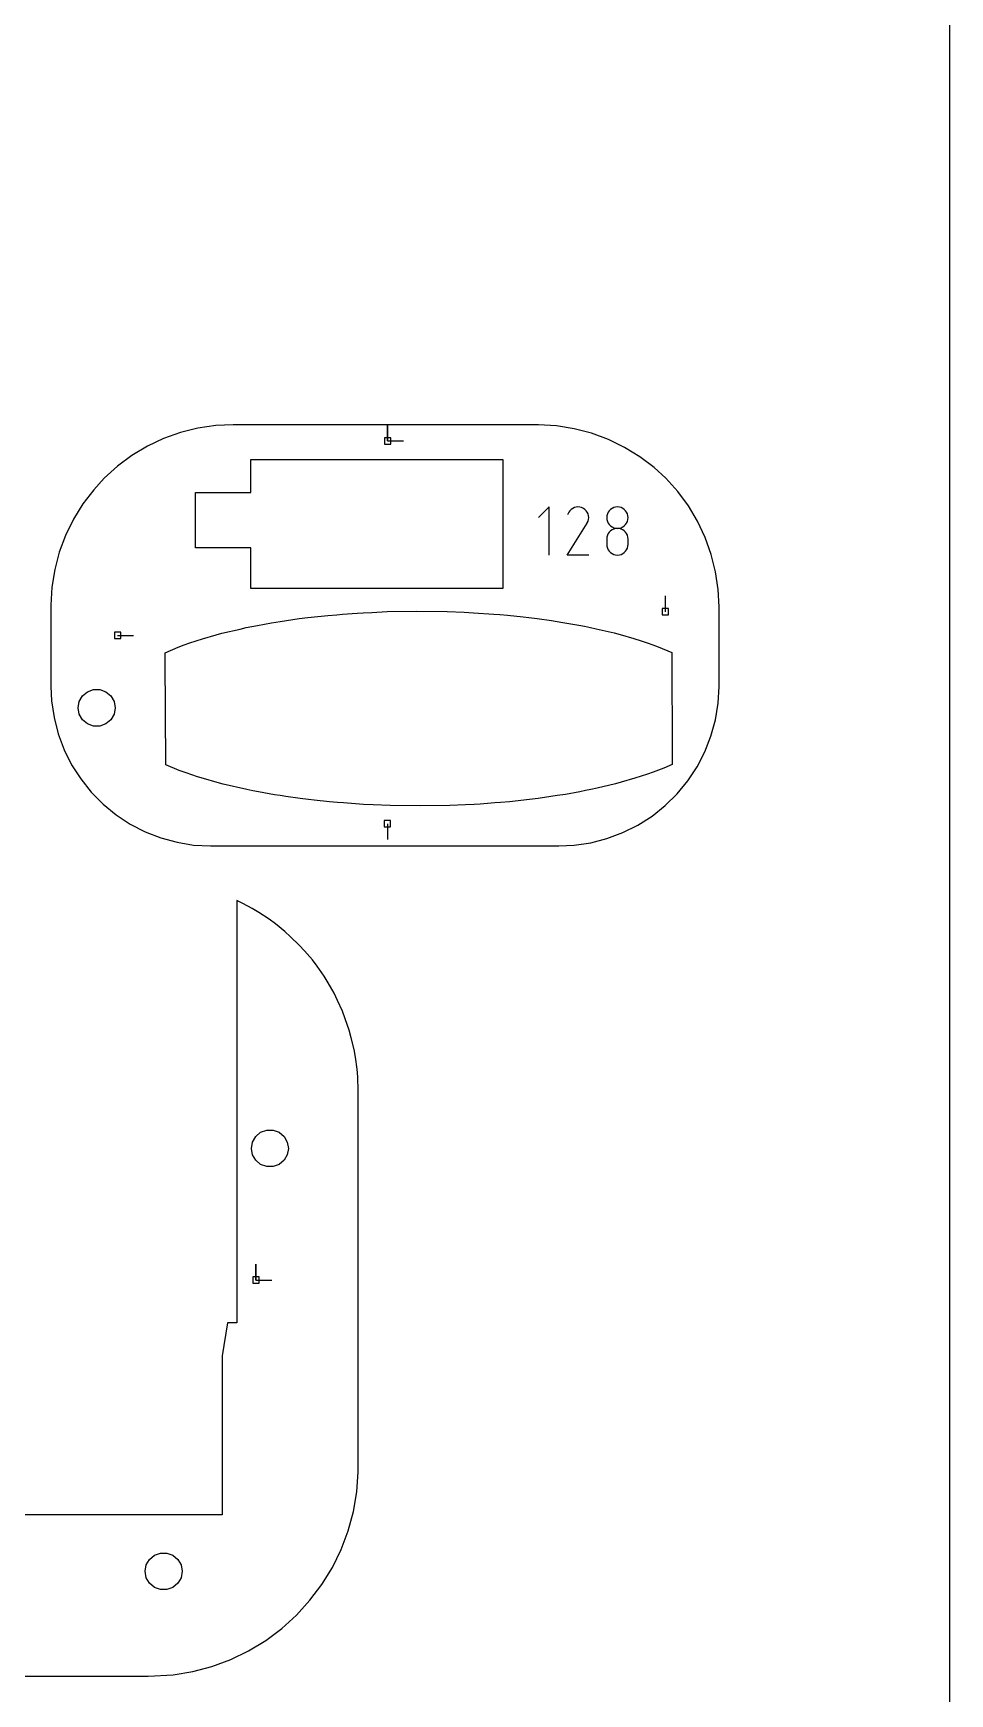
# Model space of a CAD drawing. Extents: x 0 to 570, y 0 to 470.
# Drawn here: x 487.1 to 570, y 230.6 to 381 of the extents above; entities that cross this region are included whole.
import ezdxf

# ---------------------------------------------------------------- set-up
doc = ezdxf.new("R2010")
doc.units = 0

msp = doc.modelspace()

# ---------------------------------------------------------------- linework, layer by layer
at = {"layer": 'annotation', "color": 1}
for p, q in [((519.125662, 344.035159), (519.125662, 345.463909)), ((519.125662, 344.035159), (519.125662, 345.463909)), ((519.125662, 345.463909), (519.125662, 344.035159)), ((519.125662, 344.035159), (520.554412, 344.035159)), ((533.759094, 338.064253), (532.791008, 337.095894)), ((533.759094, 333.70964), (533.759094, 338.064253)), ((535.521982, 337.580038), (535.394997, 337.336447)), ((535.622754, 337.722935), (535.521982, 337.580038)), ((535.743659, 337.842221), (535.622754, 337.722935)), ((535.881018, 337.93694), (535.743659, 337.842221)), ((536.031155, 338.006138), (535.881018, 337.93694)), ((536.190392, 338.048859), (536.031155, 338.006138)), ((536.355053, 338.064147), (536.190392, 338.048859)), ((536.52146, 338.051049), (536.355053, 338.064147)), ((536.685937, 338.008607), (536.52146, 338.051049)), ((536.844806, 337.935868), (536.685937, 338.008607)), ((536.986897, 337.83497), (536.844806, 337.935868)), ((536.844806, 337.935868), (536.844806, 337.935868)), ((537.1057, 337.713892), (536.986897, 337.83497)), ((537.20016, 337.576347), (537.1057, 337.713892)), ((537.269219, 337.426044), (537.20016, 337.576347)), ((537.311822, 337.266694), (537.269219, 337.426044)), ((537.270327, 336.771473), (537.313432, 336.935697)), ((537.326912, 337.102008), (537.311822, 337.266694)), ((537.313432, 336.935697), (537.326912, 337.102008)), ((538.975167, 337.26645), (538.959563, 337.0933)), ((538.959563, 337.0933), (538.959563, 337.0933)), ((538.959563, 337.0933), (538.975176, 336.919337)), ((539.020144, 337.429591), (538.975167, 337.26645)), ((538.975176, 336.919337), (539.020175, 336.755562)), ((539.091746, 337.579957), (539.020144, 337.429591)), ((539.187225, 337.714781), (539.091746, 337.579957)), ((539.303832, 337.831296), (539.187225, 337.714781)), ((539.438817, 337.926735), (539.303832, 337.831296)), ((539.589432, 337.998331), (539.438817, 337.926735)), ((539.752929, 338.043318), (539.589432, 337.998331)), ((539.926557, 338.058928), (539.752929, 338.043318)), ((540.100186, 338.043318), (539.926557, 338.058928)), ((539.926557, 338.058928), (539.926557, 338.058928)), ((540.263682, 337.998331), (540.100186, 338.043318)), ((540.414297, 337.926735), (540.263682, 337.998331)), ((540.549282, 337.831296), (540.414297, 337.926735)), ((540.665889, 337.714781), (540.549282, 337.831296)), ((540.761368, 337.579957), (540.665889, 337.714781)), ((540.832971, 337.429591), (540.761368, 337.579957)), ((540.832939, 336.755562), (540.877939, 336.919337)), ((540.877948, 337.26645), (540.832971, 337.429591)), ((540.877939, 336.919337), (540.893551, 337.0933)), ((540.893551, 337.0933), (540.877948, 337.26645)), ((540.893551, 337.0933), (540.893551, 337.0933)), ((535.392267, 333.709605), (537.179335, 336.586555)), ((537.179335, 336.586555), (537.181471, 336.589199)), ((537.179335, 336.586555), (537.179335, 336.586555)), ((537.181471, 336.589199), (537.18352, 336.591865)), ((537.18352, 336.591865), (537.185494, 336.594576)), ((537.185494, 336.594576), (537.187408, 336.597354)), ((537.187408, 336.597354), (537.189275, 336.600223)), ((537.189275, 336.600223), (537.191108, 336.603203)), ((537.191108, 336.603203), (537.19292, 336.606319)), ((537.19292, 336.606319), (537.194726, 336.609592)), ((537.194726, 336.609592), (537.196539, 336.613044)), ((537.196539, 336.613044), (537.270327, 336.771473)), ((537.196539, 336.613044), (537.196539, 336.613044)), ((538.975167, 335.330736), (538.959563, 335.156854)), ((539.020144, 335.494447), (538.975167, 335.330736)), ((539.091746, 335.645241), (539.020144, 335.494447)), ((539.020175, 336.755562), (539.091807, 336.60472)), ((539.187225, 335.780372), (539.091746, 335.645241)), ((539.091807, 336.60472), (539.187315, 336.469556)), ((539.303832, 335.897092), (539.187225, 335.780372)), ((539.187315, 336.469556), (539.303944, 336.352812)), ((539.438817, 335.992656), (539.303832, 335.897092)), ((539.303944, 336.352812), (539.438939, 336.257235)), ((539.589432, 336.064316), (539.438817, 335.992656)), ((539.438939, 336.257235), (539.589543, 336.185567)), ((539.752929, 336.109327), (539.589432, 336.064316)), ((539.589543, 336.185567), (539.753001, 336.140555)), ((539.926557, 336.12494), (539.752929, 336.109327)), ((539.753001, 336.140555), (539.926557, 336.12494)), ((539.926557, 336.12494), (540.100114, 336.140555)), ((540.100186, 336.109336), (539.926557, 336.12494)), ((539.926557, 336.12494), (539.926557, 336.12494)), ((539.926557, 336.12494), (539.926557, 336.12494)), ((540.100114, 336.140555), (540.263572, 336.185567)), ((540.263682, 336.064348), (540.100186, 336.109336)), ((540.263572, 336.185567), (540.414176, 336.257235)), ((540.414297, 335.992717), (540.263682, 336.064348)), ((540.414176, 336.257235), (540.54917, 336.352812)), ((540.549282, 335.897182), (540.414297, 335.992717)), ((540.54917, 336.352812), (540.665799, 336.469556)), ((540.665889, 335.780484), (540.549282, 335.897182)), ((540.665799, 336.469556), (540.761307, 336.60472)), ((540.761368, 335.645363), (540.665889, 335.780484)), ((540.761307, 336.60472), (540.832939, 336.755562)), ((540.832971, 335.494557), (540.761368, 335.645363)), ((540.877948, 335.330808), (540.832971, 335.494557)), ((540.893551, 335.156854), (540.877948, 335.330808)), ((538.959563, 335.156854), (538.959563, 334.675132)), ((538.959563, 334.675132), (538.959563, 334.675132)), ((538.959563, 334.675132), (538.975176, 334.501263)), ((538.975176, 334.501263), (539.020175, 334.337739)), ((539.020175, 334.337739), (539.091807, 334.187261)), ((539.091807, 334.187261), (539.187315, 334.052527)), ((539.187315, 334.052527), (539.303944, 333.936237)), ((539.303944, 333.936237), (539.438939, 333.84109)), ((539.438939, 333.84109), (539.589543, 333.769786)), ((540.263572, 333.769786), (540.414176, 333.84109)), ((540.414176, 333.84109), (540.54917, 333.936237)), ((540.54917, 333.936237), (540.665799, 334.052527)), ((540.665799, 334.052527), (540.761307, 334.187261)), ((540.761307, 334.187261), (540.832939, 334.337739)), ((540.832939, 334.337739), (540.877939, 334.501263)), ((540.877939, 334.501263), (540.893551, 334.675132)), ((540.893551, 334.675132), (540.893551, 335.156854)), ((540.893551, 335.156854), (540.893551, 335.156854)), ((537.326254, 333.709605), (535.392267, 333.709605)), ((539.589543, 333.769786), (539.753001, 333.725024)), ((539.753001, 333.725024), (539.926557, 333.709504)), ((539.926557, 333.709504), (540.100114, 333.725024)), ((539.926557, 333.709504), (539.926557, 333.709504)), ((540.100114, 333.725024), (540.263572, 333.769786)), ((544.26804, 328.579956), (544.26804, 330.008706)), ((494.69766, 326.436831), (496.12641, 326.436831)), ((519.119051, 309.373324), (519.119051, 307.944574)), ((507.213473, 268.062645), (507.213473, 269.491395)), ((507.213473, 268.062645), (507.213473, 269.491395)), ((507.213473, 269.491395), (507.213473, 268.062645)), ((507.213473, 268.062645), (508.642223, 268.062645))]:
    msp.add_line(p, q, dxfattribs=at)
at = {"layer": 'boundary', "color": 5}
for p, q in [((500.392162, 344.805001), (498.860378, 344.260117)), ((501.970127, 345.19647), (500.392162, 344.805001)), ((503.578947, 345.430723), (501.970127, 345.19647)), ((505.150195, 345.506153), (503.578947, 345.430723)), ((530.889362, 345.506153), (505.150195, 345.506153)), ((532.783175, 345.500135), (530.889362, 345.506153)), ((534.405605, 345.404045), (532.783175, 345.500135)), ((536.010655, 345.148737), (534.405605, 345.404045)), ((537.582736, 344.736704), (536.010655, 345.148737)), ((539.106582, 344.171956), (537.582736, 344.736704)), ((497.389658, 343.567109), (495.994287, 342.732704)), ((498.860378, 344.260117), (497.389658, 343.567109)), ((540.567398, 343.459987), (539.106582, 344.171956)), ((541.950997, 342.607722), (540.567398, 343.459987)), ((494.687817, 341.765007), (493.482935, 340.673417)), ((495.994287, 342.732704), (494.687817, 341.765007)), ((543.243952, 341.623448), (541.950997, 342.607722)), ((544.29215, 340.673417), (543.243952, 341.623448)), ((493.482935, 340.673417), (492.532902, 339.625219)), ((545.383739, 339.468534), (544.29215, 340.673417)), ((491.548631, 338.332264), (490.696365, 336.948664)), ((492.532902, 339.625219), (491.548631, 338.332264)), ((546.351435, 338.162062), (545.383739, 339.468534)), ((490.696365, 336.948664), (489.984393, 335.487848)), ((547.185839, 336.766691), (546.351435, 338.162062)), ((489.984393, 335.487848), (489.419645, 333.964002)), ((547.878852, 335.295971), (547.185839, 336.766691)), ((548.423732, 333.764191), (547.878852, 335.295971)), ((489.419645, 333.964002), (489.007612, 332.391921)), ((489.007612, 332.391921), (488.752307, 330.786872)), ((548.815201, 332.186225), (548.423732, 333.764191)), ((488.752307, 330.786872), (488.656209, 329.164441)), ((549.049456, 330.577402), (548.815201, 332.186225)), ((549.124884, 329.006154), (549.049456, 330.577402)), ((488.656209, 329.164441), (488.65019, 322.318445)), ((549.124215, 321.818085), (549.124884, 329.006154)), ((488.65019, 322.318445), (488.65086, 321.818085)), ((488.65086, 321.818085), (488.720301, 320.493203)), ((549.038746, 320.296231), (549.124215, 321.818085)), ((488.720301, 320.493203), (488.943874, 318.985866)), ((548.79396, 318.791783), (549.038746, 320.296231)), ((488.943874, 318.985866), (489.324499, 317.510288)), ((548.392581, 317.321369), (548.79396, 318.791783)), ((489.324499, 317.510288), (489.857948, 316.082789)), ((547.839041, 315.901249), (548.392581, 317.321369)), ((489.857948, 316.082789), (490.538353, 314.719151)), ((547.139467, 314.547119), (547.839041, 315.901249)), ((490.538353, 314.719151), (491.358188, 313.434453)), ((546.301603, 313.273945), (547.139467, 314.547119)), ((491.358188, 313.434453), (492.308401, 312.242905)), ((545.334712, 312.095804), (546.301603, 313.273945)), ((492.308401, 312.242905), (493.378492, 311.157684)), ((544.249492, 311.025713), (545.334712, 312.095804)), ((493.378492, 311.157684), (494.55663, 310.190793)), ((494.55663, 310.190793), (495.829804, 309.352929)), ((541.773247, 309.255666), (543.057944, 310.075501)), ((543.057944, 310.075501), (544.249492, 311.025713)), ((495.829804, 309.352929), (497.183935, 308.653358)), ((497.183935, 308.653358), (498.604055, 308.099819)), ((538.982109, 308.041811), (540.409608, 308.575266)), ((540.409608, 308.575266), (541.773247, 309.255666)), ((498.604055, 308.099819), (500.074467, 307.698434)), ((500.074467, 307.698434), (501.578918, 307.453652)), ((501.578918, 307.453652), (503.100771, 307.368178)), ((503.100771, 307.368178), (532.643985, 307.367509)), ((532.643985, 307.367509), (534.624887, 307.367509)), ((534.624887, 307.367509), (535.999193, 307.437614)), ((535.999193, 307.437614), (537.506532, 307.661192)), ((537.506532, 307.661192), (538.982109, 308.041811)), ((506.020366, 302.151223), (505.477376, 302.425178)), ((505.477376, 302.425178), (505.477376, 280.906181)), ((506.876972, 301.701015), (506.020366, 302.151223)), ((507.487377, 301.328956), (506.876972, 301.701015)), ((508.398717, 300.73611), (507.487377, 301.328956)), ((508.970989, 300.307713), (508.398717, 300.73611)), ((509.822202, 299.631376), (508.970989, 300.307713)), ((510.351159, 299.150519), (509.822202, 299.631376)), ((511.134632, 298.396741), (510.351159, 299.150519)), ((511.615488, 297.867783), (511.134632, 298.396741)), ((512.324192, 297.043319), (511.615488, 297.867783)), ((512.752591, 296.471047), (512.324192, 297.043319)), ((513.380185, 295.583282), (512.752591, 296.471047)), ((513.752245, 294.972882), (513.380185, 295.583282)), ((514.293112, 294.029767), (513.752245, 294.972882)), ((514.605465, 293.38676), (514.293112, 294.029767)), ((515.054758, 292.396738), (514.605465, 293.38676)), ((515.304573, 291.726955), (515.054758, 292.396738)), ((515.65826, 290.698894), (515.304573, 291.726955)), ((515.843277, 290.008395), (515.65826, 290.698894)), ((516.098201, 288.951504), (515.843277, 290.008395)), ((516.216746, 288.246547), (516.098201, 288.951504)), ((516.370619, 287.17029), (516.216746, 288.246547)), ((516.421617, 286.457255), (516.370619, 287.17029)), ((516.475188, 285.192509), (516.421617, 286.457255)), ((516.475188, 278.197319), (516.475188, 285.192509)), ((505.477376, 280.906181), (505.477376, 267.564275)), ((516.466975, 250.691663), (516.475188, 278.197319)), ((505.477376, 267.564275), (505.477376, 264.192508)), ((504.63163, 264.192508), (504.170116, 261.20956)), ((505.477376, 264.192508), (504.63163, 264.192508)), ((504.170116, 261.20956), (504.170116, 250.413426)), ((504.170116, 250.413426), (504.170115, 246.796163)), ((516.333739, 248.890602), (516.466975, 250.691663)), ((516.03008, 247.11032), (516.333739, 248.890602)), ((490.563728, 246.796163), (477.120558, 246.796163)), ((504.170115, 246.796163), (490.563728, 246.796163)), ((515.558751, 245.366904), (516.03008, 247.11032)), ((514.924001, 243.676113), (515.558751, 245.366904)), ((514.131561, 242.053227), (514.924001, 243.676113)), ((513.188598, 240.512906), (514.131561, 242.053227)), ((510.886452, 237.734794), (512.103624, 239.06908)), ((512.103624, 239.06908), (513.188598, 240.512906)), ((509.548085, 236.522106), (510.886452, 237.734794)), ((508.1006, 235.441976), (509.548085, 236.522106)), ((506.557083, 234.504172), (508.1006, 235.441976)), ((501.493437, 232.622576), (503.238517, 233.08807)), ((503.238517, 233.08807), (504.931494, 233.717166)), ((504.931494, 233.717166), (506.557083, 234.504172)), ((483.078132, 232.192507), (495.883009, 232.192506)), ((495.883009, 232.192506), (497.475185, 232.192507)), ((497.475185, 232.192507), (499.712039, 232.324884)), ((499.712039, 232.324884), (501.493437, 232.622576))]:
    msp.add_line(p, q, dxfattribs=at)
at = {"layer": 'frame', "color": 5}
msp.add_line((570, 0), (570, 470), dxfattribs=at)
at = {"layer": 'hole', "color": 5}
for p, q in [((519.411412, 344.320909), (518.839912, 344.320909)), ((518.839912, 344.320909), (518.839912, 343.749409)), ((519.411412, 343.749409), (519.411412, 344.320909)), ((518.839912, 343.749409), (519.411412, 343.749409)), ((506.745888, 340.240375), (506.745888, 342.368284)), ((506.745888, 342.368284), (513.373783, 342.368284)), ((513.373783, 342.368284), (529.545886, 342.368284)), ((529.545886, 342.368284), (529.545886, 332.857551)), ((506.745888, 339.368283), (506.745888, 340.240375)), ((501.745887, 335.814603), (501.745887, 339.368283)), ((501.745887, 339.368283), (503.199373, 339.368283)), ((503.199373, 339.368283), (506.745888, 339.368283)), ((501.745887, 334.35818), (501.745887, 335.814603)), ((505.292402, 334.35818), (501.745887, 334.35818)), ((506.745888, 334.35818), (505.292402, 334.35818)), ((506.745888, 331.740926), (506.745888, 334.35818)), ((529.545886, 332.857551), (529.545886, 330.668284)), ((506.745888, 330.668284), (506.745888, 331.740926)), ((513.373783, 330.668284), (506.745888, 330.668284)), ((529.545886, 330.668284), (513.373783, 330.668284)), ((509.394571, 327.690371), (511.123122, 327.947527)), ((511.123122, 327.947527), (511.926084, 328.040806)), ((511.926084, 328.040806), (513.713387, 328.241975)), ((513.713387, 328.241975), (514.531257, 328.309106)), ((514.531257, 328.309106), (515.040395, 328.349168)), ((515.040395, 328.349168), (516.382071, 328.454738)), ((516.382071, 328.454738), (516.913245, 328.482288)), ((516.913245, 328.482288), (517.689005, 328.518619)), ((517.689005, 328.518619), (519.103212, 328.584851)), ((519.103212, 328.584851), (521.776957, 328.629174)), ((521.776957, 328.629174), (524.526186, 328.591372)), ((524.526186, 328.591372), (526.054177, 328.52489)), ((526.054177, 328.52489), (526.915651, 328.484559)), ((526.915651, 328.484559), (528.753303, 328.355768)), ((528.753303, 328.355768), (529.276593, 328.314593)), ((529.276593, 328.314593), (529.979965, 328.259247)), ((529.979965, 328.259247), (531.392408, 328.103677)), ((531.392408, 328.103677), (531.923407, 328.043886)), ((531.923407, 328.043886), (532.656536, 327.961337)), ((532.656536, 327.961337), (533.955001, 327.768771)), ((533.955001, 327.768771), (534.465122, 327.692881)), ((544.55379, 328.865706), (543.98229, 328.865706)), ((543.98229, 328.865706), (543.98229, 328.294206)), ((543.98229, 328.294206), (544.55379, 328.294206)), ((544.55379, 328.294206), (544.55379, 328.865706)), ((494.98341, 326.722581), (494.41191, 326.722581)), ((494.41191, 326.722581), (494.41191, 326.151081)), ((494.98341, 326.151081), (494.98341, 326.722581)), ((502.369875, 326.123132), (503.626031, 326.481133)), ((503.626031, 326.481133), (504.125903, 326.623597)), ((504.125903, 326.623597), (505.781429, 327.010823)), ((505.781429, 327.010823), (506.345684, 327.142517)), ((506.345684, 327.142517), (506.848775, 327.23767)), ((506.848775, 327.23767), (507.363747, 327.334701)), ((507.363747, 327.334701), (508.634913, 327.574211)), ((508.634913, 327.574211), (509.394571, 327.690371)), ((534.465122, 327.692881), (534.986966, 327.615245)), ((534.986966, 327.615245), (536.431239, 327.350174)), ((536.431239, 327.350174), (536.945128, 327.25339)), ((536.945128, 327.25339), (537.498518, 327.149165)), ((537.498518, 327.149165), (537.993651, 327.034747)), ((537.993651, 327.034747), (539.632961, 326.652143)), ((539.632961, 326.652143), (540.163982, 326.50603)), ((540.163982, 326.50603), (541.417466, 326.148605)), ((494.41191, 326.151081), (494.98341, 326.151081)), ((498.988582, 324.868629), (500.179072, 325.37355)), ((498.988582, 324.272961), (498.988582, 324.868629)), ((500.179072, 325.37355), (500.726976, 325.569472)), ((500.726976, 325.569472), (501.231667, 325.744668)), ((501.231667, 325.744668), (501.79859, 325.941464)), ((501.79859, 325.941464), (502.369875, 326.123132)), ((541.417466, 326.148605), (542.060302, 325.9476)), ((542.060302, 325.9476), (542.614059, 325.755373)), ((542.614059, 325.755373), (543.121876, 325.579099)), ((543.121876, 325.579099), (543.621312, 325.405726)), ((543.621312, 325.405726), (544.839993, 324.888984)), ((544.839993, 324.888984), (544.887985, 315.34168)), ((499.063017, 314.714443), (498.988582, 324.272961)), ((491.125197, 319.86751), (491.226359, 320.441249)), ((491.226359, 320.441249), (491.517657, 320.945787)), ((491.517657, 320.945787), (491.963944, 321.320268)), ((491.963944, 321.320268), (492.511401, 321.519526)), ((492.511401, 321.519526), (493.093993, 321.519526)), ((493.093993, 321.519526), (493.641446, 321.320268)), ((493.641446, 321.320268), (494.087737, 320.945787)), ((494.087737, 320.945787), (494.379031, 320.441249)), ((494.379031, 320.441249), (494.480197, 319.86751)), ((491.226359, 319.293772), (491.125197, 319.86751)), ((491.517657, 318.789233), (491.226359, 319.293772)), ((491.963944, 318.414752), (491.517657, 318.789233)), ((494.087737, 318.789233), (493.641446, 318.414753)), ((494.379031, 319.293772), (494.087737, 318.789233)), ((494.480197, 319.86751), (494.379031, 319.293772)), ((492.511401, 318.215496), (491.963944, 318.414752)), ((493.093993, 318.215496), (492.511401, 318.215496)), ((493.641446, 318.414753), (493.093993, 318.215496)), ((500.253506, 314.209522), (499.063017, 314.714443)), ((544.120417, 314.420466), (543.639363, 314.216437)), ((544.887985, 314.746013), (544.120417, 314.420466)), ((544.887985, 315.34168), (544.887985, 314.746013)), ((500.366687, 314.170234), (500.253506, 314.209522)), ((500.910466, 313.981471), (500.366687, 314.170234)), ((501.401287, 313.811091), (500.910466, 313.981471)), ((501.925444, 313.629142), (501.401287, 313.811091)), ((502.459145, 313.466074), (501.925444, 313.629142)), ((503.713424, 313.108601), (502.459145, 313.466074)), ((504.244622, 312.962499), (503.713424, 313.108601)), ((506.378809, 312.465521), (504.244622, 312.962499)), ((539.751719, 312.991058), (538.096148, 312.603816)), ((540.251276, 313.133504), (539.751719, 312.991058)), ((541.506689, 313.491476), (540.251276, 313.133504)), ((542.078805, 313.673462), (541.506689, 313.491476)), ((542.644886, 313.869968), (542.078805, 313.673462)), ((543.150386, 314.045439), (542.644886, 313.869968)), ((543.639363, 314.216437), (543.150386, 314.045439)), ((506.92793, 312.362057), (506.378809, 312.465521)), ((507.446213, 312.264401), (506.92793, 312.362057)), ((508.886616, 311.999839), (507.446213, 312.264401)), ((509.405328, 311.922671), (508.886616, 311.999839)), ((509.921703, 311.845848), (509.405328, 311.922671)), ((511.21955, 311.653358), (509.921703, 311.845848)), ((511.975979, 311.568218), (511.21955, 311.653358)), ((512.484788, 311.51095), (511.975979, 311.568218)), ((513.885968, 311.35631), (512.484788, 311.51095)), ((514.595313, 311.300495), (513.885968, 311.35631)), ((515.124311, 311.25887), (514.595313, 311.300495)), ((516.952183, 311.13053), (515.124311, 311.25887)), ((528.83716, 311.26547), (527.495515, 311.159902)), ((529.352712, 311.306038), (528.83716, 311.26547)), ((530.164159, 311.372665), (529.352712, 311.306038)), ((531.955171, 311.574329), (530.164159, 311.372665)), ((532.753435, 311.667113), (531.955171, 311.574329)), ((534.487925, 311.925154), (532.753435, 311.667113)), ((535.241665, 312.040426), (534.487925, 311.925154)), ((536.513329, 312.279926), (535.241665, 312.040426)), ((537.030172, 312.377268), (536.513329, 312.279926)), ((537.531938, 312.472132), (537.030172, 312.377268)), ((538.096148, 312.603816), (537.531938, 312.472132)), ((517.82291, 311.089749), (516.952183, 311.13053)), ((519.350437, 311.023329), (517.82291, 311.089749)), ((522.100568, 310.986425), (519.350437, 311.023329)), ((524.773383, 311.029789), (522.100568, 310.986425)), ((526.188711, 311.096048), (524.773383, 311.029789)), ((526.974342, 311.13283), (526.188711, 311.096048)), ((527.495515, 311.159902), (526.974342, 311.13283)), ((519.404801, 309.659074), (518.833301, 309.659074)), ((518.833301, 309.659074), (518.833301, 309.087574)), ((518.833301, 309.087574), (519.404801, 309.087574)), ((519.404801, 309.087574), (519.404801, 309.659074)), ((507.194171, 281.066787), (507.640458, 281.441269)), ((507.640458, 281.441269), (508.187915, 281.640525)), ((508.187915, 281.640525), (508.770507, 281.640525)), ((508.770507, 281.640525), (509.31796, 281.441269)), ((509.31796, 281.441269), (509.764248, 281.066787)), ((506.801708, 279.988512), (506.902873, 280.56225)), ((506.902873, 279.414772), (506.801708, 279.988512)), ((506.902873, 280.56225), (507.194171, 281.066787)), ((509.764248, 281.066787), (510.055546, 280.56225)), ((510.055546, 280.56225), (510.156711, 279.988512)), ((510.156711, 279.988512), (510.055546, 279.414772)), ((507.194171, 278.910233), (506.902873, 279.414772)), ((507.640458, 278.535752), (507.194171, 278.910233)), ((508.187915, 278.336495), (507.640458, 278.535752)), ((508.770507, 278.336495), (508.187915, 278.336495)), ((509.31796, 278.535752), (508.770507, 278.336495)), ((509.764248, 278.910233), (509.31796, 278.535752)), ((510.055546, 279.414772), (509.764248, 278.910233)), ((507.499223, 268.348395), (506.927723, 268.348395)), ((506.927723, 268.348395), (506.927723, 267.776895)), ((506.927723, 267.776895), (507.499223, 267.776895)), ((507.499223, 267.776895), (507.499223, 268.348395)), ((497.189298, 241.692508), (497.290463, 242.266247)), ((497.290463, 242.266247), (497.581761, 242.770785)), ((497.581761, 242.770785), (498.028049, 243.145266)), ((498.028049, 243.145266), (498.575505, 243.344524)), ((498.575505, 243.344524), (499.158097, 243.344524)), ((499.158097, 243.344524), (499.70555, 243.145266)), ((499.70555, 243.145266), (500.151838, 242.770785)), ((500.151838, 242.770785), (500.443136, 242.266247)), ((500.443136, 242.266247), (500.544301, 241.692508)), ((497.290463, 241.118766), (497.189298, 241.692508)), ((497.581761, 240.614231), (497.290463, 241.118766)), ((498.028049, 240.23975), (497.581761, 240.614231)), ((500.151838, 240.614231), (499.70555, 240.23975)), ((500.443136, 241.118766), (500.151838, 240.614231)), ((500.544301, 241.692508), (500.443136, 241.118766)), ((498.575505, 240.040492), (498.028049, 240.23975)), ((499.158097, 240.040492), (498.575505, 240.040492)), ((499.70555, 240.23975), (499.158097, 240.040492))]:
    msp.add_line(p, q, dxfattribs=at)

doc.saveas('drawing.dxf')
